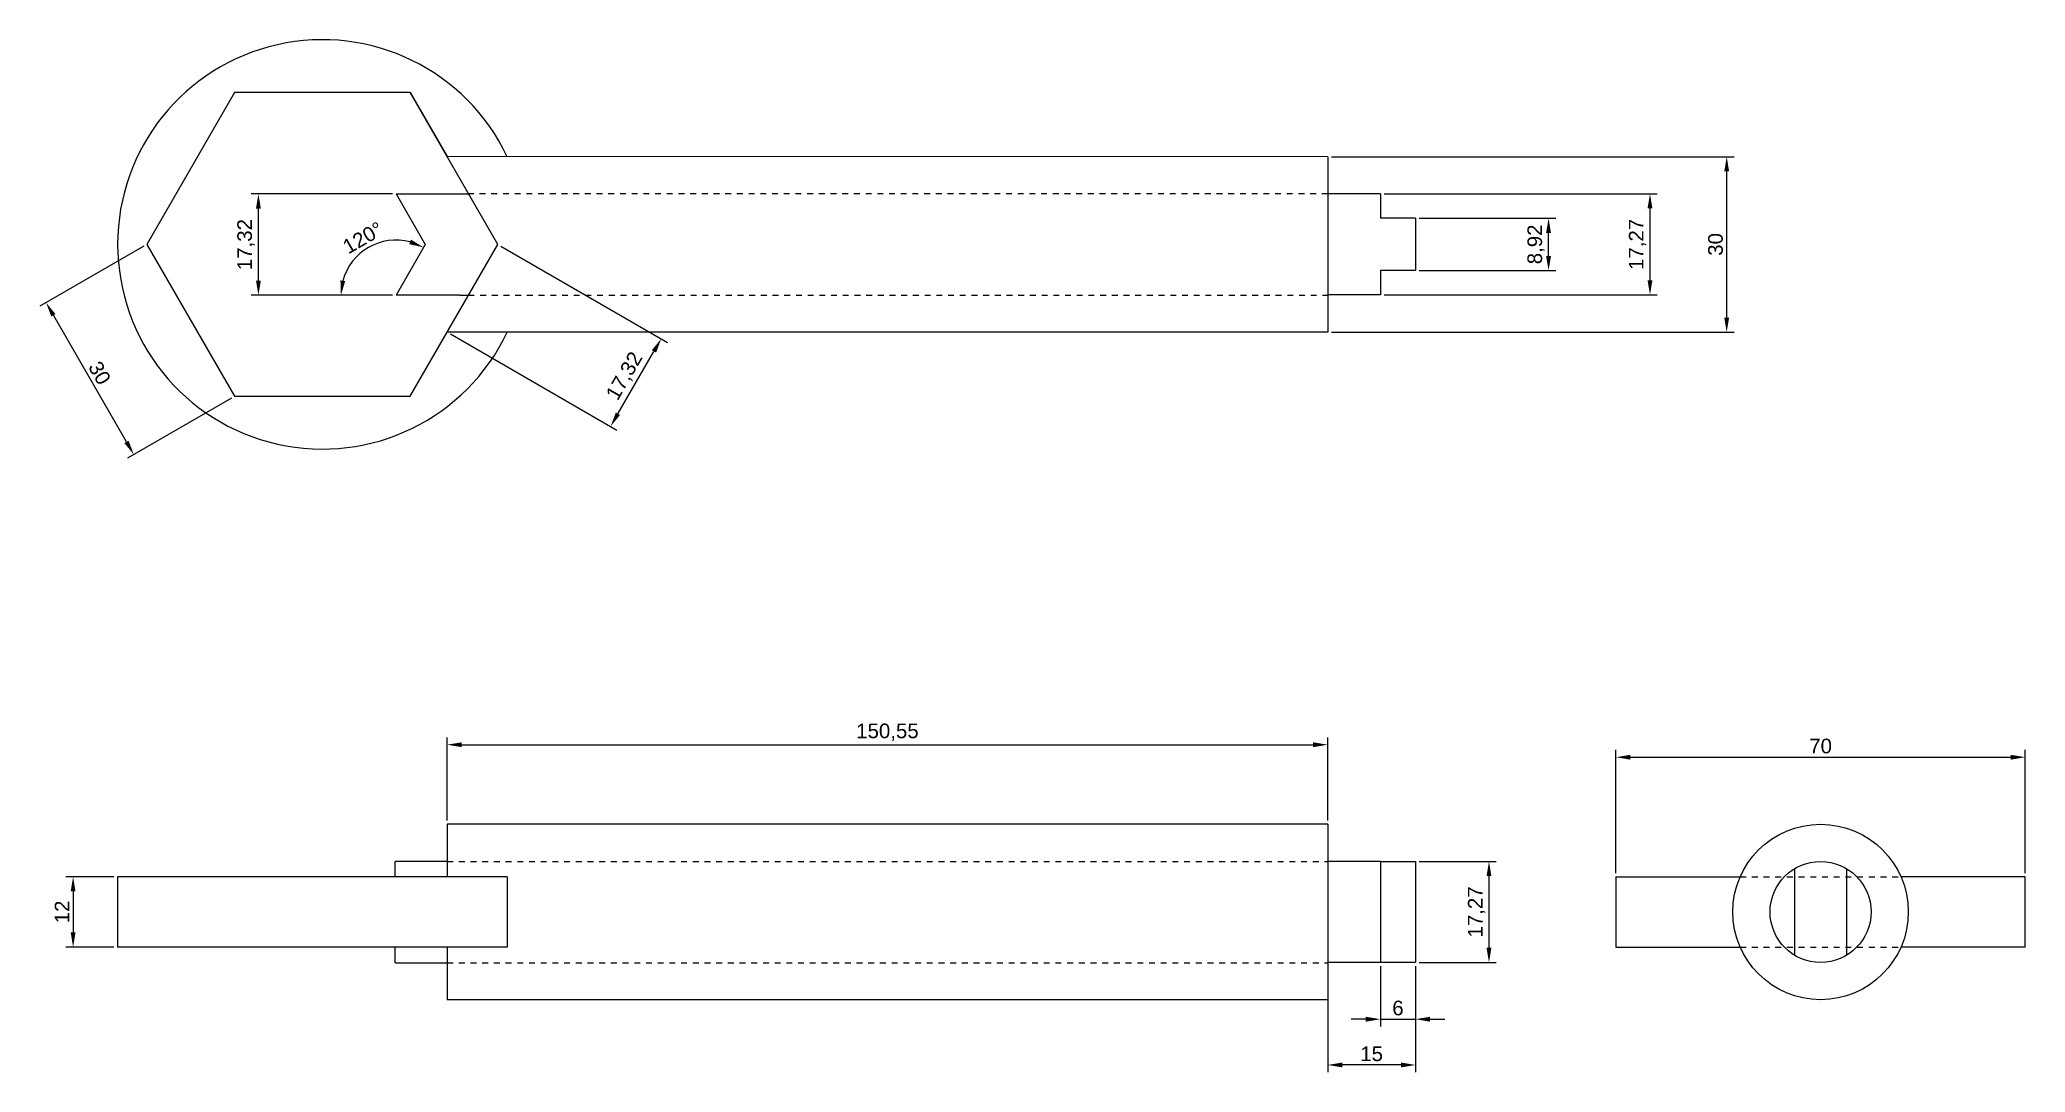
# Model space of a CAD drawing. Header units: millimetres. Extents: x 13 to 352, y 165 to 342.
import ezdxf

# ---------------------------------------------------------------- set-up
doc = ezdxf.new("R2010")
doc.units = ezdxf.units.MM
doc.linetypes.add('JIS_02_1.0', pattern=[2, 1, -1])
doc.layers.add('tracejado', color=7, linetype='JIS_02_1.0')
doc.styles.get("Standard").update_dxf_attribs({"font": 'arial.ttf'})
doc.dimstyles.new('ISO-25', dxfattribs={"dimtxt": 2.5, "dimasz": 2.5, "dimexe": 1.25, "dimexo": 0.625, "dimtad": 1, "dimtxsty": 'Standard', "dimcen": 2.5, "dimadec": 0, "dimazin": 0, "dimtfac": 1, "dimtmove": 0, "dimatfit": 3, "dimfxl": 1, "dimarcsym": 0})

# ---------------------------------------------------------------- blocks, each defined once
blk = doc.blocks.new('*D1')
at = {"color": 0, "lineweight": -2, "transparency": 16777216}
for p, q in [((91.77, 306.51), (120.26, 290.06)), ((83.11, 291.51), (111.6, 275.06)), ((111.76, 277.85), (117.92, 288.52))]:
    blk.add_line(p, q, dxfattribs=at)
at = {"color": 0, "transparency": 16777216}
for points in [[(117.56, 288.73), (118.29, 288.32), (119.17, 290.69)], [(111.4, 278.06), (112.13, 277.65), (110.51, 275.69)]]:
    blk.add_solid(points, dxfattribs=at)
at = {"layer": 'Defpoints', "color": 0, "transparency": 16777216}
for p in [(91.23, 306.82, 9), (82.57, 291.82, 9), (119.17, 290.69)]:
    blk.add_point(p, dxfattribs=at)
at = {"color": 0, "transparency": 16777216, "insert": (113, 284.25), "char_height": 2.5, "attachment_point": 5, "rotation": 60.0001}
blk.add_mtext('17,32', dxfattribs=at)
blk = doc.blocks.new('*D2')
at = {"color": 0, "lineweight": -2, "transparency": 16777216}
for p, q in [((30.69, 306.51), (12.91, 296.25)), ((27.74, 273.05), (15.24, 294.71)), ((45.69, 280.53), (27.91, 270.26))]:
    blk.add_line(p, q, dxfattribs=at)
at = {"color": 0, "transparency": 16777216}
for points in [[(15.6, 294.91), (14.88, 294.5), (13.99, 296.87)], [(28.1, 273.26), (27.38, 272.85), (28.99, 270.89)]]:
    blk.add_solid(points, dxfattribs=at)
at = {"layer": 'Defpoints', "color": 0, "transparency": 16777216}
for p in [(31.23, 306.82, 9), (13.99, 296.87), (46.23, 280.84, 9)]:
    blk.add_point(p, dxfattribs=at)
at = {"color": 0, "transparency": 16777216, "insert": (23.14, 284.83), "char_height": 2.5, "attachment_point": 5, "rotation": 300}
blk.add_mtext('30', dxfattribs=at)
blk = doc.blocks.new('*D3')
at = {"color": 0, "lineweight": -2, "transparency": 16777216}
for p, q in [((73.2, 315.45), (49.05, 315.45)), ((50.3, 300.63), (50.3, 312.95)), ((73.2, 298.13), (49.05, 298.13))]:
    blk.add_line(p, q, dxfattribs=at)
at = {"color": 0, "transparency": 16777216}
for points in [[(49.88, 312.95), (50.71, 312.95), (50.3, 315.45)], [(49.88, 300.63), (50.71, 300.63), (50.3, 298.13)]]:
    blk.add_solid(points, dxfattribs=at)
at = {"layer": 'Defpoints', "color": 0, "transparency": 16777216}
for p in [(50.3, 315.45), (73.83, 315.45, 9), (73.83, 298.13, 9)]:
    blk.add_point(p, dxfattribs=at)
at = {"color": 0, "transparency": 16777216, "insert": (48.17, 306.79), "char_height": 2.5, "attachment_point": 5, "rotation": 90}
blk.add_mtext('17,32', dxfattribs=at)
blk = doc.blocks.new('*D4')
at = {"color": 0, "lineweight": -2, "transparency": 16777216}
blk.add_line((73.2, 298.13), (63.15, 298.13), dxfattribs=at)
blk.add_arc((73.83, 298.13), 9.43, 75.2326, 164.7674, dxfattribs=at)
at = {"color": 0, "transparency": 16777216}
for points in [[(76.39, 307.64), (76.07, 306.87), (78.54, 306.3)], [(65.14, 300.55), (64.32, 300.66), (64.4, 298.13)]]:
    blk.add_solid(points, dxfattribs=at)
at = {"layer": 'Defpoints', "color": 0, "transparency": 16777216}
for p in [(72.19, 307.42), (78.83, 306.79, 9), (73.83, 298.13, 9), (73.83, 298.13, 9), (84.74, 298.13, 9)]:
    blk.add_point(p, dxfattribs=at)
at = {"color": 0, "transparency": 16777216, "insert": (68.16, 307.95), "char_height": 2.5, "attachment_point": 5, "rotation": 30}
blk.add_mtext('120°', dxfattribs=at)
blk = doc.blocks.new('*D5')
at = {"color": 0, "lineweight": -2, "transparency": 16777216}
for p, q in [((233.74, 321.82), (302.58, 321.82)), ((301.33, 294.32), (301.33, 319.32)), ((233.74, 291.82), (302.58, 291.82))]:
    blk.add_line(p, q, dxfattribs=at)
at = {"color": 0, "transparency": 16777216}
for points in [[(300.91, 319.32), (301.74, 319.32), (301.33, 321.82)], [(300.91, 294.32), (301.74, 294.32), (301.33, 291.82)]]:
    blk.add_solid(points, dxfattribs=at)
at = {"layer": 'Defpoints', "color": 0, "transparency": 16777216}
for p in [(233.12, 321.82, 9), (301.33, 321.82), (233.12, 291.82, 9)]:
    blk.add_point(p, dxfattribs=at)
at = {"color": 0, "transparency": 16777216, "insert": (299.42, 306.82), "char_height": 2.5, "attachment_point": 5, "rotation": 90}
blk.add_mtext('30', dxfattribs=at)
blk = doc.blocks.new('*D6')
at = {"color": 0, "lineweight": -2, "transparency": 16777216}
for p, q in [((242.74, 315.46), (289.46, 315.46)), ((288.21, 312.96), (288.21, 300.69)), ((242.74, 298.19), (289.46, 298.19))]:
    blk.add_line(p, q, dxfattribs=at)
at = {"color": 0, "transparency": 16777216}
for points in [[(287.79, 312.96), (288.63, 312.96), (288.21, 315.46)], [(287.79, 300.69), (288.63, 300.69), (288.21, 298.19)]]:
    blk.add_solid(points, dxfattribs=at)
at = {"layer": 'Defpoints', "color": 0, "transparency": 16777216}
for p in [(242.12, 315.46, 9), (242.12, 298.19, 9), (288.21, 298.19)]:
    blk.add_point(p, dxfattribs=at)
at = {"color": 0, "transparency": 16777216, "insert": (286.08, 306.82), "char_height": 2.5, "attachment_point": 5, "rotation": 90}
blk.add_mtext('17,27', dxfattribs=at)
blk = doc.blocks.new('*D7')
at = {"color": 0, "lineweight": -2, "transparency": 16777216}
for p, q in [((248.74, 311.28), (272.12, 311.28)), ((270.87, 304.86), (270.87, 308.78)), ((248.74, 302.36), (272.12, 302.36))]:
    blk.add_line(p, q, dxfattribs=at)
at = {"color": 0, "transparency": 16777216}
for points in [[(270.45, 308.78), (271.29, 308.78), (270.87, 311.28)], [(270.45, 304.86), (271.29, 304.86), (270.87, 302.36)]]:
    blk.add_solid(points, dxfattribs=at)
at = {"layer": 'Defpoints', "color": 0, "transparency": 16777216}
for p in [(248.12, 311.28, 9), (270.87, 311.28), (248.12, 302.36, 9)]:
    blk.add_point(p, dxfattribs=at)
at = {"color": 0, "transparency": 16777216, "insert": (268.74, 306.82), "char_height": 2.5, "attachment_point": 5, "rotation": 90}
blk.add_mtext('8,92', dxfattribs=at)
blk = doc.blocks.new('*D8')
at = {"color": 0, "lineweight": -2, "transparency": 16777216}
for p, q in [((248.74, 201.31), (261.93, 201.31)), ((260.68, 198.81), (260.68, 186.54)), ((248.74, 184.04), (261.93, 184.04))]:
    blk.add_line(p, q, dxfattribs=at)
at = {"color": 0, "transparency": 16777216}
for points in [[(260.27, 198.81), (261.1, 198.81), (260.68, 201.31)], [(260.27, 186.54), (261.1, 186.54), (260.68, 184.04)]]:
    blk.add_solid(points, dxfattribs=at)
at = {"layer": 'Defpoints', "color": 0, "transparency": 16777216}
for p in [(248.12, 201.31, 9), (248.12, 184.04, 9), (260.68, 184.04)]:
    blk.add_point(p, dxfattribs=at)
at = {"color": 0, "transparency": 16777216, "insert": (258.56, 192.67), "char_height": 2.5, "attachment_point": 5, "rotation": 90}
blk.add_mtext('17,27', dxfattribs=at)
blk = doc.blocks.new('*D9')
at = {"color": 0, "lineweight": -2, "transparency": 16777216}
for p, q in [((233.12, 183.41), (233.12, 165.25)), ((248.12, 183.41), (248.12, 165.25)), ((245.62, 166.5), (235.62, 166.5))]:
    blk.add_line(p, q, dxfattribs=at)
at = {"color": 0, "transparency": 16777216}
for points in [[(235.62, 166.92), (235.62, 166.09), (233.12, 166.5)], [(245.62, 166.92), (245.62, 166.09), (248.12, 166.5)]]:
    blk.add_solid(points, dxfattribs=at)
at = {"layer": 'Defpoints', "color": 0, "transparency": 16777216}
for p in [(233.12, 184.04, 9), (248.12, 184.04, 9), (233.12, 166.5)]:
    blk.add_point(p, dxfattribs=at)
at = {"color": 0, "transparency": 16777216, "insert": (240.62, 168.4), "char_height": 2.5, "attachment_point": 5}
blk.add_mtext('15', dxfattribs=at)
blk = doc.blocks.new('*D10')
at = {"color": 0, "lineweight": -2, "transparency": 16777216}
for p, q in [((242.12, 183.41), (242.12, 173.08)), ((248.12, 183.41), (248.12, 173.08)), ((239.62, 174.33), (237.12, 174.33)), ((242.12, 174.33), (248.12, 174.33)), ((250.62, 174.33), (253.12, 174.33))]:
    blk.add_line(p, q, dxfattribs=at)
at = {"color": 0, "transparency": 16777216}
for points in [[(239.62, 174.75), (239.62, 173.91), (242.12, 174.33)], [(250.62, 174.75), (250.62, 173.91), (248.12, 174.33)]]:
    blk.add_solid(points, dxfattribs=at)
at = {"layer": 'Defpoints', "color": 0, "transparency": 16777216}
for p in [(242.12, 184.04, 9), (248.12, 184.04, 9), (248.12, 174.33)]:
    blk.add_point(p, dxfattribs=at)
at = {"color": 0, "transparency": 16777216, "insert": (245.12, 176.23), "char_height": 2.5, "attachment_point": 5}
blk.add_mtext('6', dxfattribs=at)
blk = doc.blocks.new('*D11')
at = {"color": 0, "lineweight": -2, "transparency": 16777216}
for p, q in [((25.6, 198.67), (17.36, 198.67)), ((18.61, 196.17), (18.61, 189.17)), ((25.6, 186.67), (17.36, 186.67))]:
    blk.add_line(p, q, dxfattribs=at)
at = {"color": 0, "transparency": 16777216}
for points in [[(18.2, 196.17), (19.03, 196.17), (18.61, 198.67)], [(18.2, 189.17), (19.03, 189.17), (18.61, 186.67)]]:
    blk.add_solid(points, dxfattribs=at)
at = {"layer": 'Defpoints', "color": 0, "transparency": 16777216}
for p in [(26.23, 198.67, 9), (18.61, 186.67), (26.23, 186.67, 9)]:
    blk.add_point(p, dxfattribs=at)
at = {"color": 0, "transparency": 16777216, "insert": (16.73, 192.67), "char_height": 2.5, "attachment_point": 5, "rotation": 90}
blk.add_mtext('12', dxfattribs=at)
blk = doc.blocks.new('*D12')
at = {"color": 0, "lineweight": -2, "transparency": 16777216}
for p, q in [((282.38, 199.3), (282.38, 220.38)), ((284.88, 219.13), (349.88, 219.13)), ((352.38, 199.3), (352.38, 220.38))]:
    blk.add_line(p, q, dxfattribs=at)
at = {"color": 0, "transparency": 16777216}
for points in [[(284.88, 219.54), (284.88, 218.71), (282.38, 219.13)], [(349.88, 219.54), (349.88, 218.71), (352.38, 219.13)]]:
    blk.add_solid(points, dxfattribs=at)
at = {"layer": 'Defpoints', "color": 0, "transparency": 16777216}
for p in [(352.38, 219.13), (282.38, 198.67, 9), (352.38, 198.67, 9)]:
    blk.add_point(p, dxfattribs=at)
at = {"color": 0, "transparency": 16777216, "insert": (317.38, 221.03), "char_height": 2.5, "attachment_point": 5}
blk.add_mtext('70', dxfattribs=at)
blk = doc.blocks.new('*D13')
at = {"color": 0, "lineweight": -2, "transparency": 16777216}
for p, q in [((82.57, 208.3), (82.57, 222.52)), ((85.07, 221.27), (230.62, 221.27)), ((233.12, 208.3), (233.12, 222.52))]:
    blk.add_line(p, q, dxfattribs=at)
at = {"color": 0, "transparency": 16777216}
for points in [[(85.07, 221.68), (85.07, 220.85), (82.57, 221.27)], [(230.62, 221.68), (230.62, 220.85), (233.12, 221.27)]]:
    blk.add_solid(points, dxfattribs=at)
at = {"layer": 'Defpoints', "color": 0, "transparency": 16777216}
for p in [(233.12, 221.27), (82.57, 207.67, 9), (233.12, 207.67, 9)]:
    blk.add_point(p, dxfattribs=at)
at = {"color": 0, "transparency": 16777216, "insert": (157.84, 223.4), "char_height": 2.5, "attachment_point": 5}
blk.add_mtext('150,55', dxfattribs=at)

msp = doc.modelspace()

# ---------------------------------------------------------------- linework, layer by layer
at = {"color": 7, "true_color": 0xffffff}
for p, q in [((46.228, 332.804, 9.003), (31.228, 306.823, 9.003)), ((76.228, 332.804, 9.003), (46.228, 332.804, 9.003)), ((76.228, 332.804, 9.003), (82.567, 321.825, 9.003)), ((233.118, 321.823, 9.003), (82.567, 321.825, 9.003)), ((233.118, 321.823, 9.003), (233.118, 291.824, 9.003)), ((73.829, 315.452, 9.003), (86.247, 315.452, 9.003)), ((242.118, 315.459, 9.003), (233.118, 315.459, 9.003)), ((242.118, 315.459, 9.003), (242.118, 311.284, 9.003)), ((248.118, 311.284, 9.003), (242.118, 311.284, 9.003)), ((248.118, 311.284, 9.003), (248.118, 302.364, 9.003)), ((31.228, 306.823, 9.003), (46.228, 280.843, 9.003)), ((248.118, 302.364, 9.003), (242.118, 302.364, 9.003)), ((242.118, 302.364, 9.003), (242.118, 298.189, 9.003)), ((84.741, 298.131, 9.003), (73.829, 298.131, 9.003)), ((84.741, 298.131, 9.003), (86.21, 298.131, 9.003)), ((242.118, 298.189, 9.003), (233.118, 298.189, 9.003)), ((76.228, 280.843, 9.003), (82.568, 291.824, 9.003)), ((233.118, 291.824, 9.003), (82.568, 291.824, 9.003)), ((46.228, 280.843, 9.003), (76.228, 280.843, 9.003)), ((82.568, 207.67, 9.003), (82.568, 198.67, 9.003)), ((233.118, 207.67, 9.003), (82.568, 207.67, 9.003)), ((233.118, 207.67, 9.003), (233.118, 177.671, 9.003)), ((73.696, 198.67, 9.003), (73.696, 201.299, 9.003)), ((242.118, 201.306, 9.003), (233.118, 201.306, 9.003)), ((242.118, 201.306, 9.003), (242.118, 184.036, 9.003)), ((242.118, 201.306, 9.003), (248.118, 201.306, 9.003)), ((248.118, 201.306, 9.003), (248.118, 184.036, 9.003)), ((92.851, 198.671, 9.003), (26.228, 198.67, 9.003)), ((26.228, 198.67, 9.003), (26.228, 186.67, 9.003)), ((92.851, 198.671, 9.003), (92.851, 186.671, 9.003)), ((282.376, 198.671, 9.003), (282.376, 186.671, 9.003)), ((282.376, 198.671, 9.003), (303.629, 198.671, 9.003)), ((312.916, 200.065, 9.003), (312.916, 185.277, 9.003)), ((321.836, 200.065, 9.003), (321.836, 185.277, 9.003)), ((352.376, 198.671, 9.003), (331.123, 198.671, 9.003)), ((352.376, 186.671, 9.003), (352.376, 198.671, 9.003)), ((92.851, 186.671, 9.003), (26.228, 186.67, 9.003)), ((73.696, 183.978, 9.003), (73.696, 186.67, 9.003)), ((82.568, 186.67, 9.003), (82.568, 177.671, 9.003)), ((242.118, 184.036, 9.003), (233.118, 184.036, 9.003)), ((248.118, 184.036, 9.003), (242.118, 184.036, 9.003)), ((282.376, 186.671, 9.003), (303.629, 186.671, 9.003)), ((352.376, 186.671, 9.003), (331.123, 186.671, 9.003)), ((233.118, 177.671, 9.003), (82.568, 177.671, 9.003))]:
    msp.add_line(p, q, dxfattribs=at)
for p, q in [((73.829, 315.452, 9.003), (78.829, 306.792, 9.003)), ((78.829, 306.792, 9.003), (73.829, 298.131, 9.003)), ((82.568, 201.299, 9.003), (73.696, 201.299, 9.003)), ((73.696, 183.978, 9.003), (82.568, 183.978, 9.003))]:
    msp.add_line(p, q)
at = {"color": 7, "true_color": 0xffffff, "elevation": 9.003}
msp.add_lwpolyline([(76.228, 332.804), (46.228, 332.804), (31.228, 306.823), (46.228, 280.843), (76.228, 280.843), (91.228, 306.823)], close=True, dxfattribs=at)
at = {"color": 7, "true_color": 0xffffff}
for radius in [15, 8.635]:
    msp.add_circle((317.376, 192.671, 9.003), radius, dxfattribs=at)
msp.add_arc((61.228, 306.823, 9.003), 35, 25.37694, 334.62427, dxfattribs=at)
at = {"layer": 'tracejado', "color": 7, "true_color": 0xffffff}
for p, q in [((233.118, 315.459, 9.003), (86.247, 315.452, 9.003)), ((86.21, 298.131, 9.003), (233.118, 298.131, 9.003)), ((82.568, 201.299, 9.003), (233.118, 201.299, 9.003)), ((303.629, 198.671, 9.003), (331.123, 198.671, 9.003)), ((82.568, 183.978, 9.003), (233.118, 183.978, 9.003)), ((303.629, 186.671, 9.003), (331.123, 186.671, 9.003))]:
    msp.add_line(p, q, dxfattribs=at)

# ---------------------------------------------------------------- dimensions: what is measured, and where the dimension line sits
at = {"color": 12, "true_color": 0xd31212}
for base, p1, p2, picture, middle in [((301.325, 321.823), (233.118, 291.824, 9.003), (233.118, 321.823, 9.003), '*D5', (299.423, 306.824)), ((50.298, 315.452), (73.829, 298.131, 9.003), (73.829, 315.452, 9.003), '*D3', (48.171, 306.792)), ((288.209, 298.189), (242.118, 315.459, 9.003), (242.118, 298.189, 9.003), '*D6', (286.082, 306.824)), ((270.871, 311.284), (248.118, 302.364, 9.003), (248.118, 311.284, 9.003), '*D7', (268.743, 306.824)), ((260.683, 184.036), (248.118, 201.306, 9.003), (248.118, 184.036, 9.003), '*D8', (258.556, 192.671)), ((18.613, 186.67), (26.228, 198.67, 9.003), (26.228, 186.67, 9.003), '*D11', (16.733, 192.67))]:
    dim = msp.add_linear_dim(base=base, p1=p1, p2=p2, angle=90, dimstyle='ISO-25', dxfattribs=at)
    dim.commit()
    dim.dimension.update_dxf_attribs({"geometry": picture, "text_midpoint": middle})
dim = msp.add_angular_dim_2l(base=(72.191, 307.419), line1=((84.741, 298.131, 9.003), (73.829, 298.131, 9.003)), line2=((78.829, 306.792, 9.003), (73.829, 298.131, 9.003)), dimstyle='ISO-25', dxfattribs=at)
dim.commit()
dim.dimension.update_dxf_attribs({"geometry": '*D4', "text_midpoint": (68.163, 307.946)})
for p1, p2, distance, picture, middle in [((46.228, 280.843, 9.003), (31.228, 306.823, 9.003), 19.907, '*D2', (23.136, 284.831)), ((82.568, 291.824, 9.003), (91.228, 306.823, 9.003), -32.27, '*D1', (113.002, 284.253))]:
    dim = msp.add_aligned_dim(p1=p1, p2=p2, distance=distance, dimstyle='ISO-25', dxfattribs=at)
    dim.commit()
    dim.dimension.update_dxf_attribs({"geometry": picture, "text_midpoint": middle})
at = {"color": 1, "true_color": 0xf20202}
dim = msp.add_linear_dim(base=(233.118, 221.268), p1=(82.568, 207.67, 9.003), p2=(233.118, 207.67, 9.003), dimstyle='ISO-25', dxfattribs=at)
dim.commit()
dim.dimension.update_dxf_attribs({"geometry": '*D13', "text_midpoint": (157.843, 223.396)})
at = {"color": 12, "true_color": 0xd31212}
for base, p1, p2, picture, middle in [((352.376, 219.125), (282.376, 198.671, 9.003), (352.376, 198.671, 9.003), '*D12', (317.376, 221.027)), ((233.118, 166.502), (248.118, 184.036, 9.003), (233.118, 184.036, 9.003), '*D9', (240.618, 168.404)), ((248.118, 174.331), (242.118, 184.036, 9.003), (248.118, 184.036, 9.003), '*D10', (245.118, 176.233))]:
    dim = msp.add_linear_dim(base=base, p1=p1, p2=p2, dimstyle='ISO-25', dxfattribs=at)
    dim.commit()
    dim.dimension.update_dxf_attribs({"geometry": picture, "text_midpoint": middle})

doc.saveas('drawing.dxf')
